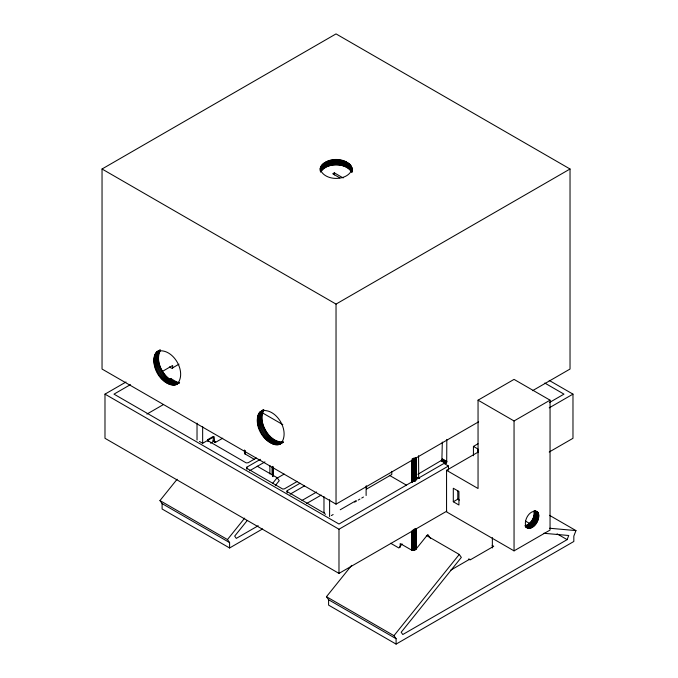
<?xml version="1.0" encoding="UTF-8"?>
<svg xmlns="http://www.w3.org/2000/svg" width="678" height="678" viewBox="0 0 678 678"><rect width="100%" height="100%" fill="white"/><g stroke="black" fill="none" stroke-linecap="round" stroke-linejoin="round"><path stroke-width="1.02" d="M430.589 538.518L427.784 534.518L416.038 549.095L414.19 550.324L412.165 550.417L412.165 530.832M254.267 459.303L245.038 453.929L244.402 450.268M412.555 530.976L412.538 550.519L412.165 546.714M412.961 530.027L412.936 550.553L412.555 546.858M413.851 530.137L413.775 550.451L413.402 530.128M179.272 382.884C163.695 391.859 146.338 363.213 157.491 351.39M174.729 385.062L179.229 382.468C165.076 382.095 153.77 362.527 160.533 350.085L156.033 352.679M280.022 444.175C264.327 447.87 248.343 419.063 263.301 409.758M283.319 442.048C268.852 442.675 257.14 422.309 263.979 409.809L259.479 412.41M244.538 451.395L244.478 453.031L244.478 451.268M414.3 529.077L414.19 550.324L413.851 547.078L413.402 547.036L413.351 550.528L412.961 546.968M529.857 528.323L525.357 525.73C531.247 523.941 535.34 516.865 533.933 510.873L538.434 513.466C540.002 519.78 534.62 529.332 527.476 528.06M414.75 529.043L414.597 550.155L414.3 547.078L413.851 547.078M244.741 450.836L244.605 453.37L244.402 450.107M415.19 528.967L414.987 549.934L414.75 547.036L415.978 546.714L415.978 528.721M244.97 451.082L244.792 453.667L244.783 450.912M415.597 528.857L415.36 549.689L415.19 546.968M417.885 474.278L441.887 460.142L442.31 442.073M441.183 460.828L445.683 463.43L446.7 462.108L446.81 439.412M416.326 528.645L416.326 548.765L415.978 546.714L415.716 549.409L415.597 546.858M320.236 168.653C324.296 156.406 347.967 156.406 352.035 168.653M352.035 169.229C347.967 181.467 324.296 181.467 320.236 169.229M426.343 535.442L459.26 554.443L461.337 557.409L401.19 632.235L402.791 634.523L567.13 539.637L568.74 535.501L543.849 533.281M549.511 515.322L575.961 530.594L573.825 536.103L573.825 541.485L396.096 644.1L328.601 605.132L328.601 599.742L326.465 596.708L351.645 565.384M351.662 166.932L351.662 172.127C345.348 162.271 326.915 162.271 320.609 172.127L320.609 166.932M262.581 528.933L229.596 547.977L229.596 542.586L162.101 503.618L159.966 500.576L177.111 479.244M229.596 542.586L227.461 539.552L244.69 518.119M272.522 483.499L277.158 477.727L257.191 466.201M247.139 520.628L234.69 536.112L236.291 538.391L258.208 525.738M275.31 485.584L279.243 480.694L277.158 477.727M402.105 543.942L398.85 547.985L390.681 543.273M396.096 644.1L396.096 638.71L393.96 635.676L459.26 554.443M300.049 483.245L287.387 490.558L287.006 491.508L322.711 512.254L324.355 512.466M210.57 443.183L213.239 441.641L213.239 436.446L207.909 439.53L207.527 440.48L246.165 462.879L248.131 462.752L256.292 458.04M260.437 459.32L246.851 467.159L246.478 468.108L282.777 489.067L284.429 488.855L297.108 481.533M177.127 384.129C187.467 372.578 173.221 347.89 158.042 351.068M280.582 443.853C290.921 432.301 276.666 407.622 261.496 410.8M478.626 421.818L336.034 504.144L102.039 369.044L102.039 169L336.034 33.9L570.029 169L570.029 369.044L532.552 390.681M343.144 177.95L334.322 172.848L332.745 173.763L339.805 177.839M156.965 351.772L159.847 350.034M156.482 352.196L160.084 350.119M155.618 353.213L160.118 350.619M155.245 353.797L159.745 351.204M154.915 354.425L159.415 351.831M154.626 355.103L159.127 352.509M154.372 355.823L158.872 353.221M154.169 356.577L158.669 353.984M154.016 357.374L158.516 354.78M153.898 358.204L158.398 355.611M153.83 359.069L158.33 356.475M153.813 359.967L158.305 357.365M153.83 360.882L158.33 358.289M153.898 361.823L158.398 359.23M154.016 362.789L158.516 360.196M154.169 363.772L158.669 361.171M154.372 364.764L158.872 362.162M446.836 511.127L338.983 573.402L104.988 438.302L104.988 394.138L126.006 382.002M154.626 365.764L159.127 363.171M154.915 366.773L159.415 364.179M155.245 367.79L159.745 365.196M155.618 368.807L160.118 366.205M156.033 369.815L160.533 367.213M130.447 384.629L113.989 394.138L338.983 524.035L443.963 463.43L448.463 466.023L448.463 470.185M156.482 370.815L160.983 368.222M156.965 371.807L161.466 369.213M157.491 372.79L161.991 370.188M158.042 373.748L162.542 371.154M162.635 371.273L172.644 365.493L172.644 368.273M158.635 374.688L163.135 372.095M159.245 375.612L163.745 373.01M179 364.162L171.805 368.324L169.39 366.934M159.889 376.502L164.39 373.9M160.559 377.358L165.059 374.764M161.254 378.188L165.746 375.595M161.966 378.985L166.457 376.383M162.695 379.739L167.195 377.146M163.44 380.46L167.941 377.858M164.195 381.129L168.695 378.527M164.966 381.756L169.466 379.163M169.169 379.714L170.975 378.671L178.17 382.833M165.737 382.341L170.237 379.739M166.525 382.867L171.026 380.273M167.305 383.35L171.805 380.748M168.093 383.773L172.593 381.172M168.873 384.146L173.373 381.545M169.653 384.46L174.153 381.867M170.424 384.723L174.924 382.129M171.178 384.926L175.678 382.333M171.924 385.07L176.424 382.477M172.653 385.163L177.153 382.561M173.365 385.189L177.865 382.587M174.06 385.155L178.56 382.561M175.373 384.918L178.967 382.841M175.983 384.714L179.585 382.629M102.039 169L336.034 304.091L570.029 169M146.914 414.097L163.373 404.588M199.434 441.437L202.654 443.285L214.129 436.666L214.68 441.946M259.937 411.927L263.53 409.851M259.072 412.944L263.572 410.343M258.699 413.529L263.2 410.927M258.369 414.156L262.869 411.554M258.072 414.834L262.572 412.232M257.826 415.546L262.327 412.953M257.623 416.309L262.123 413.707M257.471 417.106L261.971 414.504M257.352 417.936L261.852 415.334M222.723 438.2L216.375 441.861L214.901 442.073M257.284 418.801L261.784 416.199M257.259 419.69L261.759 417.097M257.284 420.614L261.784 418.012M257.352 421.555L261.852 418.962M257.471 422.521L261.971 419.919M257.623 423.496L262.123 420.902M257.826 424.487L262.327 421.894M258.072 425.496L262.572 422.894M258.369 426.504L262.869 423.911M258.699 427.521L263.2 424.92M259.072 428.53L263.572 425.937M259.479 429.538L263.979 426.945M259.937 430.547L264.437 427.945M260.42 431.539L264.92 428.937M260.945 432.513L265.445 429.92M261.496 433.479L265.996 430.877M262.081 434.42L266.581 431.818M262.7 435.335L267.2 432.742M263.344 436.225L267.844 433.632M264.013 437.09L268.513 434.488M264.7 437.92L269.2 435.318M265.412 438.717L269.912 436.115M266.14 439.471L270.641 436.869M266.886 440.183L271.386 437.59M267.649 440.861L272.149 438.259M268.42 441.488L272.92 438.886M269.191 442.064L273.692 439.471M269.98 442.598L274.48 439.997M270.759 443.073L275.26 440.48M271.547 443.505L276.048 440.903M272.327 443.878L276.827 441.276M273.107 444.192L277.607 441.59M273.878 444.454L278.378 441.853M274.632 444.658L279.133 442.056M275.378 444.802L279.878 442.2M276.107 444.887L280.607 442.293M276.819 444.912L281.319 442.319M277.514 444.887L282.014 442.285M278.183 444.793L282.684 442.192M278.819 444.641L283.387 442.005M279.438 444.437L282.726 442.615M249.572 470.786L264.962 461.896M276.802 478.312L284.133 474.083M290.099 494.186L304.566 485.829M302.032 500.44L316.643 492.008M446.556 470.32L478.049 488.507L478.049 400.173L514.051 379.392L550.053 400.173L550.053 530.077L514.051 550.867L446.556 511.89L446.556 470.32L478.049 452.141M306.558 503.542L321.211 495.084M340.237 509.771L356.052 500.635M331.364 515.568L333.135 514.543M354.645 502.127L356.408 501.11M358.179 500.084L359.942 499.067M361.705 498.05L363.467 497.033M478.049 400.173L514.051 420.962L550.053 400.173M473.43 455.76L473.43 446.412L478.007 443.768M549.341 402.588L563.977 394.138L544.773 383.045M104.988 394.138L338.983 529.23L448.463 466.023M549.214 407.851L572.978 394.138L572.978 438.302L549.214 452.023M453.302 501.762L458.93 505.008L458.93 491.499L453.302 488.253L453.302 501.762L457.803 499.161L459.413 500.093M450.802 570.113L469.854 559.113M414.3 547.078L414.75 547.036M549.629 528.247L575.961 530.594M400.206 547.307L400.206 543.561L412.165 550.417M549.214 380.417L572.978 394.138M473.43 446.412L477.931 449.005L477.931 452.124M535.578 510.788L537.705 512.161L538.434 513.466M535.289 510.992L537.985 512.551M534.628 510.907L538.23 512.983M534.095 511.398L538.595 513.992M442.31 458.879L446.81 461.481M534.205 511.958L538.705 514.56M442.285 459.184L446.785 461.786M534.281 512.56L538.781 515.161M442.2 459.506L446.7 462.108M442.064 459.828L446.565 462.43M534.298 513.195L538.798 515.788M441.887 460.142L446.387 462.735M441.675 460.421L446.175 463.015M534.281 513.848L538.781 516.45M441.437 460.65L445.938 463.252M534.205 514.526L538.705 517.128M534.095 515.221L538.595 517.822M533.933 515.933L538.434 518.534M533.73 516.653L538.23 519.246M533.484 517.373L537.985 519.967M533.205 518.085L537.705 520.687M532.874 518.797L537.374 521.399M532.518 519.501L537.018 522.094M557.096 533.849L567.13 539.637M532.12 520.187L536.62 522.78M531.696 520.848L536.196 523.441M531.238 521.484L535.739 524.077M530.764 522.085L535.264 524.687M530.264 522.662L534.764 525.255M529.738 523.196L534.239 525.789M525.509 521.111L530.086 523.747M529.204 523.687L533.705 526.289M528.662 524.136L533.162 526.73M528.111 524.535L532.611 527.128M527.552 524.882L532.052 527.484M526.992 525.179L531.493 527.772M526.442 525.416L530.942 528.018M525.891 525.603L530.391 528.196M524.84 525.789L529.34 528.391M537.705 512.161C530.476 507.949 522.933 520.467 526.111 526.823L528.84 528.399M525.662 526.781L528.357 528.34M525.679 527.018L527.908 528.23M417.902 477.388L419.699 478.431M417.648 477.498L419.453 478.541M389.341 475.286L406.317 485.084M492.118 545.366L493.728 546.298L470.108 559.935L468.498 559.003M261.725 412.444L282.811 424.614M214.138 441.192L215.74 442.124M213.833 441.234L215.443 442.166M212.875 440.836L215.163 442.149M325.584 514.263L323.974 513.339L323.974 496.576M159.966 500.576L227.461 539.552M326.465 596.708L393.96 635.676M328.601 599.742L396.096 638.71M229.596 547.977L162.101 509L162.101 503.618M527.086 527.831L526.111 526.823M418.69 478.278L418.572 455.718M415.978 546.714L416.038 549.095M245.029 451.15L245.038 453.929M514.051 420.962L514.051 550.867M492.355 537.62L492.355 547.951M457.803 490.847L457.803 499.161M416.326 457.692L416.326 479.931M415.978 457.786L415.978 480.024M415.597 457.93L415.597 480.16M415.19 458.04L415.19 481.329M414.75 458.116L414.75 481.405M414.3 458.15L414.3 481.439M413.851 458.15L413.851 481.439M413.402 458.269L413.402 481.516M412.961 459.099L412.961 481.329M412.555 458.989L412.555 482.278M412.165 458.845L412.165 482.134M411.826 460.337L411.826 482.558M411.826 531.221L411.826 550.265M391.774 471.346L391.774 474.515L366.552 489.075L366.552 486.041M366.12 485.99L366.12 495.499M351.975 168.076L352.035 172.348M351.848 167.5L351.848 171.661M351.416 166.373L351.416 171.568M351.102 165.83L351.102 171.026M350.738 165.288L350.738 170.483M350.306 164.771L350.306 169.966M349.831 164.262L349.831 169.458M349.289 163.771L349.289 168.975M348.704 163.305L348.704 168.5M348.068 162.864L348.068 168.059M347.382 162.44L347.382 167.636M346.653 162.05L346.653 167.246M345.882 161.678L345.882 166.873M345.077 161.339L345.077 166.534M344.229 161.033L344.229 166.229M343.356 160.754L343.356 165.949M342.449 160.508L342.449 165.703M341.526 160.296L341.526 165.491M340.576 160.118L340.576 165.313M339.602 159.974L339.602 165.169M338.983 529.23L338.983 573.402M338.627 159.864L338.627 165.059M337.636 159.796L337.636 164.991M336.635 159.754L336.635 164.949M336.034 304.091L336.034 504.144M335.635 159.754L335.635 164.949M334.635 159.796L334.635 164.991M334.322 172.848L334.322 174.932M333.644 159.864L333.644 165.059M332.661 159.974L332.661 165.169M331.695 160.118L331.695 165.313M330.745 160.296L330.745 165.491M329.813 160.508L329.813 165.703M329.601 499.678L329.601 516.585M328.915 160.754L328.915 165.949M328.033 161.033L328.033 166.229M327.194 161.339L327.194 166.534M326.381 161.678L326.381 166.873M325.61 162.05L325.61 167.246M324.881 162.44L324.881 167.636M324.203 162.864L324.203 168.059M323.567 163.305L323.567 168.5M322.974 163.771L322.974 168.975M322.44 164.262L322.44 169.458M321.957 164.771L321.957 169.966M321.533 165.288L321.533 170.483M321.169 165.83L321.169 171.026M320.855 166.373L320.855 171.568M320.423 167.5L320.423 171.661M320.296 168.076L320.236 170.729M287.387 490.558L287.387 492.635M287.158 490.719L287.158 492.796M272.988 467.167L272.988 476.676M272.861 466.362L272.861 475.871M272.675 466.6L272.675 476.109M272.429 466.761L272.429 475.227M272.132 467.295L272.132 474.693M269.886 465.455L269.886 473.914M246.851 467.159L246.851 469.235M245.326 450.963L245.326 454.141M207.909 439.53L207.909 441.607M202.654 426.53L202.654 443.285M197.027 423.131L197.027 440.039M170.975 378.671L170.975 380.756"/></g></svg>
